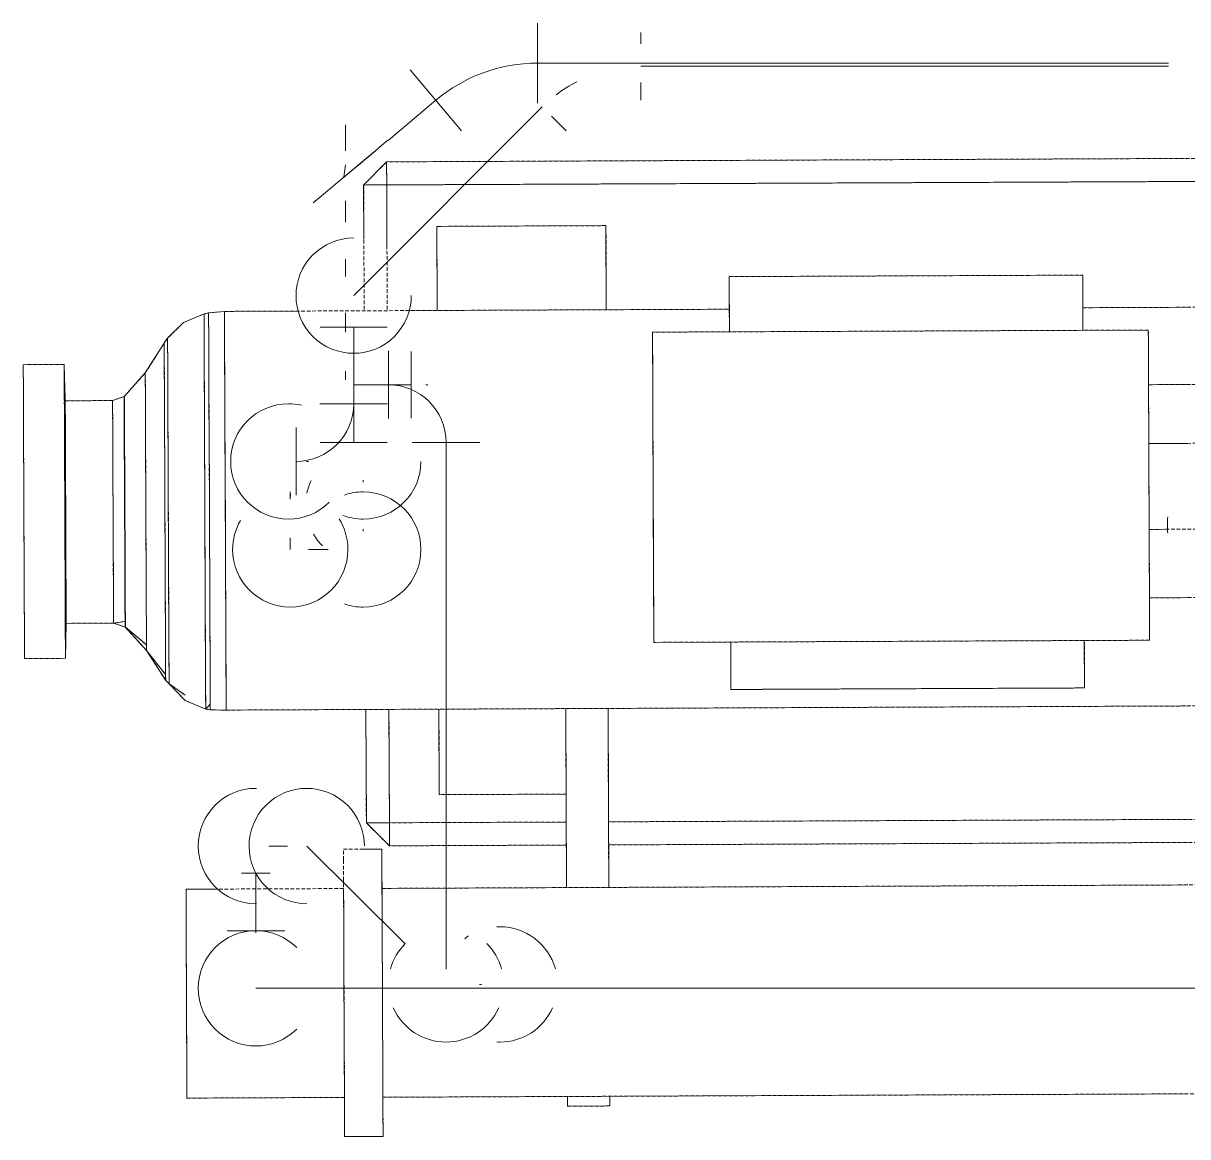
# Model space of a CAD drawing. Header units: centimetres. Extents: x -1906 to 5208, y -261 to 2955.
# Drawn here: x -1280.3 to -1128.8, y 1523 to 1667.9 of the extents above; entities that cross this region are included whole.
import ezdxf

# ---------------------------------------------------------------- set-up
doc = ezdxf.new("R2010")
doc.units = ezdxf.units.CM
doc.linetypes.add('Hidden', pattern=[0.714375, 0.47625, -0.238125])
for name, color, linetype, lineweight in [('A-DETL-HDLN', 7, 'Hidden', 18), ('M-EQPM', 7, 'Continuous', 18), ('P-PIPE', 7, 'Continuous', 18)]:
    doc.layers.add(name, color=color, linetype=linetype, lineweight=lineweight)
doc.layers.add('M-HVAC-DUCT-ANNO', color=7, linetype='Continuous', lineweight=18, true_color=0x007f00)

# ---------------------------------------------------------------- blocks, each defined once
blk = doc.blocks.new('bomba 4 - bomba 4-1381577-N01 - Planta trazado tuberias refrig exist_ - detalle 1')
at = {"layer": 'A-DETL-HDLN'}
for p, q in [((110.53, 82.97), (105.53, 82.97)), ((110.53, 82.97), (105.53, 82.97)), ((105.53, 82.97), (105.53, 82.28)), ((105.53, 82.28), (105.53, 82.97)), ((105.53, 82.28), (105.53, 80.24)), ((105.53, 82.28), (105.53, 80.24)), ((110.53, 82.97), (110.53, 82.28)), ((110.53, 82.97), (110.53, 82.28)), ((110.53, 82.28), (110.53, 80.24)), ((110.53, 82.28), (110.53, 80.24)), ((76.03, 79.13), (76.03, 77.87)), ((76.03, 79.13), (81.53, 79.13)), ((76.03, 79.13), (76.03, 77.87)), ((76.03, 79.13), (81.53, 79.13)), ((81.53, 79.13), (81.53, 77.87)), ((81.53, 77.87), (81.53, 79.13)), ((105.53, 80.24), (105.53, 77.01)), ((105.53, 77.01), (105.53, 80.24)), ((110.53, 80.24), (110.53, 77.01)), ((110.53, 80.24), (110.53, 77.01)), ((105.53, 77.87), (-139.97, 77.87)), ((105.53, 77.87), (-139.97, 77.87)), ((110.53, 77.87), (131.03, 77.87)), ((110.53, 77.87), (131.03, 77.87)), ((131.03, 77.87), (131.03, 77.13)), ((131.03, 77.13), (131.03, 77.87)), ((105.53, 77.01), (105.53, 72.84)), ((105.53, 72.84), (105.53, 77.01)), ((110.53, 77.01), (110.53, 72.84)), ((110.53, 77.01), (110.53, 72.84)), ((131.03, 77.13), (131.03, 74.99)), ((131.03, 77.13), (131.03, 74.99)), ((131.03, 74.99), (131.03, 71.68)), ((131.03, 71.68), (131.03, 74.99)), ((105.53, 72.84), (105.53, 68.02)), ((105.53, 68.02), (105.53, 72.84)), ((110.53, 72.84), (110.53, 68.02)), ((110.53, 72.84), (110.53, 68.02)), ((131.03, 71.68), (131.03, 67.55)), ((131.03, 67.55), (131.03, 71.68)), ((105.53, 68.02), (105.53, 62.91)), ((105.53, 62.91), (105.53, 68.02)), ((110.53, 68.02), (110.53, 62.91)), ((110.53, 68.02), (110.53, 62.91)), ((131.03, 67.55), (131.03, 63.07)), ((131.03, 63.07), (131.03, 67.55)), ((105.53, 62.91), (105.53, 57.91)), ((105.53, 57.91), (105.53, 62.91)), ((110.53, 62.91), (110.53, 57.91)), ((110.53, 62.91), (110.53, 57.91)), ((131.03, 63.07), (131.03, 58.7)), ((131.03, 58.7), (131.03, 63.07)), ((105.53, 57.91), (105.53, 53.37)), ((105.53, 53.37), (105.53, 57.91)), ((110.53, 57.91), (110.53, 53.37)), ((110.53, 57.91), (110.53, 53.37)), ((131.03, 58.7), (131.03, 54.93)), ((131.03, 54.93), (131.03, 58.7)), ((131.03, 54.93), (131.03, 52.17)), ((131.03, 52.17), (131.03, 54.93)), ((105.53, 53.37), (105.53, 49.63)), ((105.53, 49.63), (105.53, 53.37)), ((110.53, 53.37), (110.53, 49.63)), ((110.53, 53.37), (110.53, 49.63)), ((131.03, 52.17), (131.03, 50.7)), ((131.03, 50.7), (131.03, 52.17)), ((105.53, 50.7), (-139.97, 50.7)), ((76.03, 27.42), (76.03, 50.7)), ((76.03, 50.7), (76.03, 27.42)), ((81.53, 27.42), (81.53, 50.7)), ((81.53, 27.42), (81.53, 50.7)), ((110.53, 50.7), (131.03, 50.7)), ((105.53, 49.63), (105.53, 46.97)), ((105.53, 46.97), (105.53, 49.63)), ((110.53, 49.63), (110.53, 46.97)), ((110.53, 49.63), (110.53, 46.97)), ((105.53, 46.97), (105.53, 45.59)), ((105.53, 45.59), (105.53, 46.97)), ((110.53, 46.97), (110.53, 45.59)), ((110.53, 46.97), (110.53, 45.59)), ((110.53, 45.59), (105.53, 45.59)), ((-63.47, 45.17), (76.03, 45.17)), ((-63.47, 45.17), (76.03, 45.17)), ((81.53, 45.17), (104.53, 45.17)), ((81.53, 45.17), (104.53, 45.17)), ((104.53, 42.17), (104.53, 45.17)), ((104.53, 45.17), (104.53, 42.17)), ((104.53, 45.17), (107.53, 42.17)), ((107.53, 42.17), (104.53, 45.17)), ((-63.47, 42.17), (76.03, 42.17)), ((-63.47, 42.17), (76.03, 42.17)), ((81.53, 42.17), (104.53, 42.17)), ((81.53, 42.17), (104.53, 42.17)), ((104.53, 27.42), (104.53, 42.17)), ((107.53, 42.17), (104.53, 42.17)), ((104.53, 27.42), (104.53, 42.17)), ((104.53, 42.17), (107.53, 42.17)), ((107.53, 27.42), (107.53, 42.17)), ((107.53, 27.42), (107.53, 42.17)), ((81.53, 38.54), (98.03, 38.54)), ((81.53, 38.54), (98.03, 38.54)), ((98.03, 38.54), (98.03, 27.42)), ((98.03, 38.54), (98.03, 27.42)), ((125.71, 27.42), (-55.47, 27.42)), ((125.71, 26.03), (125.71, 27.42)), ((127.77, 27.39), (125.71, 27.42)), ((125.71, 27.42), (127.77, 27.39)), ((125.71, 27.42), (125.71, 26.03)), ((127.77, 27.39), (128.37, 27.27)), ((128.37, 27.27), (127.77, 27.39)), ((127.77, 27.39), (127.77, 26.64)), ((127.77, 27.39), (127.77, 26.64)), ((128.37, 27.27), (127.77, 26.64)), ((127.77, 26.64), (128.37, 27.27)), ((128.37, 27.27), (128.37, 26.52)), ((128.37, 26.52), (128.37, 27.27)), ((128.37, 27.27), (131.05, 26.17)), ((125.71, 23.32), (125.71, 26.03)), ((125.71, 26.03), (125.71, 23.32)), ((127.77, 26.64), (127.77, 24.43)), ((127.77, 26.64), (127.77, 24.43)), ((128.37, 26.52), (128.37, 24.33)), ((128.37, 24.33), (128.37, 26.52)), ((131.05, 26.17), (133.12, 23.96)), ((131.05, 26.17), (133.12, 23.96)), ((14.03, 25.02), (14.03, 18.85)), ((14.03, 25.02), (60.03, 25.02)), ((60.03, 25.02), (14.03, 25.02)), ((14.03, 18.85), (14.03, 25.02)), ((60.03, 25.02), (60.03, 18.85)), ((60.03, 18.85), (60.03, 25.02)), ((127.77, 24.43), (127.77, 20.9)), ((127.77, 24.43), (127.77, 20.9)), ((128.37, 24.33), (128.37, 20.81)), ((128.37, 20.81), (128.37, 24.33)), ((131.05, 25.45), (133.12, 23.96)), ((131.05, 25.45), (133.12, 23.96)), ((125.71, 19.43), (125.71, 23.32)), ((125.71, 23.32), (125.71, 19.43)), ((133.12, 22.56), (133.12, 23.96)), ((133.12, 23.96), (133.56, 23.52)), ((133.12, 23.96), (133.56, 23.52)), ((133.12, 22.56), (133.12, 23.96)), ((133.56, 22.77), (133.56, 23.52)), ((136.04, 19.62), (133.56, 23.52)), ((133.56, 23.52), (136.04, 19.62)), ((133.56, 22.77), (133.56, 23.52)), ((133.56, 20.58), (133.56, 22.77)), ((133.56, 22.77), (136.04, 19.62)), ((133.56, 22.77), (136.04, 19.62)), ((133.56, 20.58), (133.56, 22.77)), ((133.12, 19.83), (133.12, 22.56)), ((133.12, 19.83), (133.12, 22.56)), ((127.77, 20.9), (127.77, 16.24)), ((127.77, 20.9), (127.77, 16.24)), ((128.37, 20.81), (128.37, 16.17)), ((128.37, 16.17), (128.37, 20.81)), ((133.12, 15.96), (133.12, 19.83)), ((133.12, 15.96), (133.12, 19.83)), ((133.56, 17.09), (133.56, 20.58)), ((133.56, 17.09), (133.56, 20.58)), ((146.59, 20.6), (146.47, 16.05)), ((146.47, 16.05), (146.59, 20.6)), ((146.59, 20.6), (146.59, 19.19)), ((146.59, 19.19), (146.59, 20.6)), ((146.59, 20.6), (151.91, 20.6)), ((151.91, 20.6), (151.91, 19.19)), ((151.91, 20.6), (151.91, 19.19)), ((5.53, 18.1), (5.53, 18.85)), ((5.53, 18.85), (70.03, 18.85)), ((5.53, 18.85), (70.03, 18.85)), ((5.53, 18.1), (5.53, 18.85)), ((70.03, 18.1), (70.03, 18.85)), ((70.03, 18.85), (70.03, 18.1)), ((125.71, 14.59), (125.71, 19.43)), ((125.71, 19.43), (125.71, 14.59)), ((136.04, 18.89), (136.04, 19.62)), ((138.77, 16.6), (136.04, 19.62)), ((136.04, 19.62), (138.77, 16.6)), ((136.04, 18.89), (136.04, 19.62)), ((136.04, 16.76), (136.04, 18.89)), ((136.04, 18.89), (138.77, 16.6)), ((136.04, 18.89), (138.77, 16.6)), ((136.04, 16.76), (136.04, 18.89)), ((146.59, 19.19), (146.59, 16.47)), ((146.59, 16.47), (146.59, 19.19)), ((151.91, 16.47), (151.91, 19.19)), ((151.91, 19.19), (151.91, 16.47)), ((5.53, 15.9), (5.53, 18.1)), ((5.53, 18.1), (5.53, 15.9)), ((70.03, 15.9), (70.03, 18.1)), ((70.03, 18.1), (70.03, 15.9)), ((133.56, 12.55), (133.56, 17.09)), ((133.56, 12.55), (133.56, 17.09)), ((136.04, 13.39), (136.04, 16.76)), ((136.04, 13.39), (136.04, 16.76)), ((5.53, 12.42), (5.53, 15.9)), ((5.53, 12.42), (5.53, 15.9)), ((70.03, 12.42), (70.03, 15.9)), ((70.03, 15.9), (70.03, 12.42)), ((127.77, 16.24), (127.77, 10.73)), ((127.77, 16.24), (127.77, 10.73)), ((128.37, 16.17), (128.37, 10.69)), ((128.37, 10.69), (128.37, 16.17)), ((133.12, 11.18), (133.12, 15.96)), ((133.12, 11.18), (133.12, 15.96)), ((138.77, 16.6), (138.81, 16.57)), ((138.81, 16.57), (138.77, 16.6)), ((138.77, 16.6), (138.77, 15.87)), ((138.77, 15.87), (138.77, 16.6)), ((138.81, 16.57), (138.77, 15.87)), ((138.77, 15.87), (138.81, 16.57)), ((138.77, 15.87), (138.77, 13.73)), ((138.77, 13.73), (138.77, 15.87)), ((138.81, 16.57), (140.31, 16.05)), ((140.31, 16.05), (138.81, 16.57)), ((138.81, 16.57), (138.81, 15.84)), ((138.81, 16.57), (138.81, 15.84)), ((140.31, 16.05), (138.81, 15.84)), ((138.81, 15.84), (140.31, 16.05)), ((138.81, 15.84), (138.81, 13.71)), ((138.81, 15.84), (138.81, 13.71)), ((146.47, 16.05), (140.31, 16.05)), ((146.47, 16.05), (140.31, 16.05)), ((140.31, 16.05), (140.31, 15.35)), ((140.31, 16.05), (140.31, 15.35)), ((140.31, 15.35), (140.31, 13.29)), ((140.31, 15.35), (140.31, 13.29)), ((146.47, 15.35), (146.47, 16.05)), ((146.47, 16.05), (146.47, 15.35)), ((146.47, 13.29), (146.47, 15.35)), ((146.47, 15.35), (146.47, 13.29)), ((146.59, 16.47), (146.59, 12.65)), ((146.59, 12.65), (146.59, 16.47)), ((151.91, 16.47), (151.91, 12.65)), ((151.91, 16.47), (151.91, 12.65)), ((125.71, 9.04), (125.71, 14.59)), ((125.71, 14.59), (125.71, 9.04)), ((138.77, 13.73), (138.77, 10.41)), ((138.77, 10.41), (138.77, 13.73)), ((138.81, 13.71), (138.81, 10.39)), ((138.81, 13.71), (138.81, 10.39)), ((5.53, 13.33), (-44.87, 13.33)), ((5.53, 13.33), (-44.87, 13.33)), ((5.53, 7.91), (5.53, 12.42)), ((5.53, 7.91), (5.53, 12.42)), ((70.03, 7.91), (70.03, 12.42)), ((70.03, 12.42), (70.03, 7.91)), ((133.56, 7.26), (133.56, 12.55)), ((133.56, 7.26), (133.56, 12.55)), ((136.04, 9.07), (136.04, 13.39)), ((136.04, 9.07), (136.04, 13.39)), ((140.31, 13.29), (140.31, 10.09)), ((140.31, 13.29), (140.31, 10.09)), ((146.47, 10.09), (146.47, 13.29)), ((146.47, 13.29), (146.47, 10.09)), ((146.59, 12.65), (146.59, 8.01)), ((146.59, 8.01), (146.59, 12.65)), ((151.91, 8.01), (151.91, 12.65)), ((151.91, 12.65), (151.91, 8.01)), ((127.77, 10.73), (127.77, 4.69)), ((127.77, 10.73), (127.77, 4.69)), ((128.37, 10.69), (128.37, 4.67)), ((128.37, 4.67), (128.37, 10.69)), ((133.12, 5.8), (133.12, 11.18)), ((133.12, 5.8), (133.12, 11.18)), ((138.77, 10.41), (138.77, 6.22)), ((138.77, 6.22), (138.77, 10.41)), ((138.81, 10.39), (138.81, 6.21)), ((138.81, 10.39), (138.81, 6.21)), ((140.31, 10.09), (140.31, 6.05)), ((140.31, 10.09), (140.31, 6.05)), ((146.47, 6.05), (146.47, 10.09)), ((146.47, 10.09), (146.47, 6.05)), ((5.53, 2.7), (5.53, 7.91)), ((5.53, 2.7), (5.53, 7.91)), ((70.03, 2.7), (70.03, 7.91)), ((70.03, 7.91), (70.03, 2.7)), ((125.71, 3.09), (125.71, 9.04)), ((125.71, 9.04), (125.71, 3.09)), ((136.04, 4.14), (136.04, 9.07)), ((136.04, 4.14), (136.04, 9.07)), ((146.59, 8.01), (146.59, 2.89)), ((146.59, 2.89), (146.59, 8.01)), ((151.91, 8.01), (151.91, 2.89)), ((151.91, 8.01), (151.91, 2.89)), ((133.56, 1.58), (133.56, 7.26)), ((133.56, 1.58), (133.56, 7.26)), ((138.77, 6.22), (138.77, 1.58)), ((138.77, 1.58), (138.77, 6.22)), ((138.81, 6.21), (138.81, 1.58)), ((138.81, 6.21), (138.81, 1.58)), ((127.77, 4.69), (127.77, -1.53)), ((127.77, 4.69), (127.77, -1.53)), ((128.37, 4.67), (128.37, -1.52)), ((128.37, -1.52), (128.37, 4.67)), ((133.12, 0.16), (133.12, 5.8)), ((133.12, 0.16), (133.12, 5.8)), ((140.31, 6.05), (140.31, 1.58)), ((140.31, 6.05), (140.31, 1.58)), ((146.47, 1.58), (146.47, 6.05)), ((146.47, 6.05), (146.47, 1.58)), ((5.53, 4.43), (-44.87, 4.43)), ((5.53, 4.43), (-44.87, 4.43)), ((125.71, -2.94), (125.71, 3.09)), ((125.71, 3.09), (125.71, -2.94)), ((136.04, -0.99), (136.04, 4.14)), ((136.04, -0.99), (136.04, 4.14)), ((5.53, -2.8), (5.53, 2.7)), ((5.53, -2.8), (5.53, 2.7)), ((70.03, -2.8), (70.03, 2.7)), ((70.03, 2.7), (70.03, -2.8)), ((133.56, -4.1), (133.56, 1.58)), ((133.56, -4.1), (133.56, 1.58)), ((138.77, 1.58), (138.77, -3.07)), ((138.77, -3.07), (138.77, 1.58)), ((138.81, 1.58), (138.81, -3.06)), ((138.81, 1.58), (138.81, -3.06)), ((140.31, 1.58), (140.31, -2.9)), ((140.31, 1.58), (140.31, -2.9)), ((146.47, -2.9), (146.47, 1.58)), ((146.47, 1.58), (146.47, -2.9)), ((146.59, 2.89), (146.59, -2.33)), ((146.59, -2.33), (146.59, 2.89)), ((151.91, -2.33), (151.91, 2.89)), ((151.91, 2.89), (151.91, -2.33)), ((133.12, -5.4), (133.12, 0.16)), ((133.12, -5.4), (133.12, 0.16)), ((136.04, -5.92), (136.04, -0.99)), ((136.04, -5.92), (136.04, -0.99)), ((5.53, -8.21), (5.53, -2.8)), ((5.53, -8.21), (5.53, -2.8)), ((70.03, -8.21), (70.03, -2.8)), ((70.03, -2.8), (70.03, -8.21)), ((125.71, -8.73), (125.71, -2.94)), ((125.71, -2.94), (125.71, -8.73)), ((127.77, -1.53), (127.77, -7.58)), ((127.77, -1.53), (127.77, -7.58)), ((128.37, -1.52), (128.37, -7.53)), ((128.37, -7.53), (128.37, -1.52)), ((140.31, -2.9), (140.31, -6.93)), ((140.31, -2.9), (140.31, -6.93)), ((146.47, -6.93), (146.47, -2.9)), ((146.47, -2.9), (146.47, -6.93)), ((146.59, -2.33), (146.59, -7.26)), ((146.59, -7.26), (146.59, -2.33)), ((151.91, -2.33), (151.91, -7.26)), ((151.91, -2.33), (151.91, -7.26)), ((133.56, -9.39), (133.56, -4.1)), ((133.56, -9.39), (133.56, -4.1)), ((138.77, -3.07), (138.77, -7.26)), ((138.77, -7.26), (138.77, -3.07)), ((138.81, -3.06), (138.81, -7.24)), ((138.81, -3.06), (138.81, -7.24)), ((133.12, -10.51), (133.12, -5.4)), ((133.12, -10.51), (133.12, -5.4)), ((136.04, -10.24), (136.04, -5.92)), ((136.04, -10.24), (136.04, -5.92)), ((5.53, -6.74), (-44.87, -6.74)), ((5.53, -6.74), (-44.87, -6.74)), ((128.37, -7.53), (128.37, -13.02)), ((128.37, -13.02), (128.37, -7.53)), ((138.77, -7.26), (138.77, -10.58)), ((138.77, -10.58), (138.77, -7.26)), ((138.81, -7.24), (138.81, -10.55)), ((138.81, -7.24), (138.81, -10.55)), ((140.31, -6.93), (140.31, -10.14)), ((140.31, -6.93), (140.31, -10.14)), ((146.47, -10.14), (146.47, -6.93)), ((146.47, -6.93), (146.47, -10.14)), ((146.59, -7.26), (146.59, -11.53)), ((146.59, -11.53), (146.59, -7.26)), ((151.91, -11.53), (151.91, -7.26)), ((151.91, -7.26), (151.91, -11.53)), ((5.53, -13.11), (5.53, -8.21)), ((5.53, -13.11), (5.53, -8.21)), ((70.03, -13.11), (70.03, -8.21)), ((70.03, -8.21), (70.03, -13.11)), ((125.71, -13.96), (125.71, -8.73)), ((125.71, -8.73), (125.71, -13.96)), ((127.77, -7.58), (127.77, -13.09)), ((127.77, -7.58), (127.77, -13.09)), ((133.12, -14.87), (133.12, -10.51)), ((133.12, -14.87), (133.12, -10.51)), ((133.56, -13.94), (133.56, -9.39)), ((133.56, -13.94), (133.56, -9.39)), ((136.04, -13.6), (136.04, -10.24)), ((136.04, -13.6), (136.04, -10.24)), ((138.77, -10.58), (138.77, -12.72)), ((138.77, -12.72), (138.77, -10.58)), ((138.81, -10.55), (138.81, -12.68)), ((138.81, -12.68), (138.81, -10.55)), ((140.31, -12.19), (140.31, -10.14)), ((140.31, -12.19), (140.31, -10.14)), ((146.47, -12.19), (146.47, -10.14)), ((146.47, -12.19), (146.47, -10.14)), ((146.59, -11.53), (146.59, -14.83)), ((146.59, -14.83), (146.59, -11.53)), ((151.91, -11.53), (151.91, -14.83)), ((151.91, -11.53), (151.91, -14.83)), ((5.53, -17.15), (5.53, -13.11)), ((5.53, -17.15), (5.53, -13.11)), ((70.03, -17.15), (70.03, -13.11)), ((70.03, -13.11), (70.03, -17.15)), ((127.77, -13.09), (127.77, -17.75)), ((127.77, -13.09), (127.77, -17.75)), ((128.37, -13.02), (128.37, -17.66)), ((128.37, -17.66), (128.37, -13.02)), ((136.04, -16.47), (138.77, -13.45)), ((136.04, -15.74), (136.04, -13.6)), ((136.04, -15.74), (136.04, -13.6)), ((138.77, -13.45), (138.77, -12.72)), ((138.77, -12.72), (138.77, -13.45)), ((138.77, -13.45), (138.81, -13.42)), ((138.81, -13.42), (138.81, -12.68)), ((138.81, -12.68), (138.81, -13.42)), ((138.81, -13.42), (140.31, -12.9)), ((140.31, -12.19), (140.31, -12.9)), ((140.31, -12.19), (140.31, -12.9)), ((146.47, -12.9), (140.31, -12.9)), ((146.47, -12.9), (146.47, -12.19)), ((146.47, -12.19), (146.47, -12.9)), ((146.59, -17.62), (146.47, -12.9)), ((146.47, -12.9), (146.59, -17.62)), ((146.47, -12.9), (146.59, -16.91)), ((146.59, -16.91), (146.47, -12.9)), ((5.53, -14.39), (-44.87, -14.39)), ((-44.87, -14.39), (5.53, -14.39)), ((125.71, -18.35), (125.71, -13.96)), ((125.71, -13.96), (125.71, -18.35)), ((133.12, -18.2), (133.12, -14.87)), ((133.12, -18.2), (133.12, -14.87)), ((133.56, -17.42), (133.56, -13.94)), ((133.56, -17.42), (133.56, -13.94)), ((146.59, -14.83), (146.59, -16.91)), ((146.59, -16.91), (146.59, -14.83)), ((151.91, -16.91), (151.91, -14.83)), ((151.91, -16.91), (151.91, -14.83)), ((136.04, -16.47), (133.56, -20.36)), ((136.04, -16.47), (136.04, -15.74)), ((136.04, -15.74), (136.04, -16.47)), ((5.53, -20.02), (5.53, -17.15)), ((5.53, -20.02), (5.53, -17.15)), ((70.03, -20.02), (70.03, -17.15)), ((70.03, -17.15), (70.03, -20.02)), ((127.77, -17.75), (127.77, -21.28)), ((127.77, -17.75), (127.77, -21.28)), ((128.37, -17.66), (128.37, -21.17)), ((128.37, -21.17), (128.37, -17.66)), ((133.56, -19.61), (133.56, -17.42)), ((133.56, -19.61), (133.56, -17.42)), ((146.59, -17.62), (146.59, -16.91)), ((146.59, -17.62), (146.59, -16.91)), ((146.59, -17.62), (151.91, -17.62)), ((151.91, -16.91), (151.91, -17.62)), ((151.91, -16.91), (151.91, -17.62)), ((125.71, -21.67), (125.71, -18.35)), ((125.71, -18.35), (125.71, -21.67)), ((133.12, -20.28), (133.12, -18.2)), ((133.12, -20.28), (133.12, -18.2)), ((133.56, -19.61), (133.56, -20.36)), ((133.56, -19.61), (133.56, -20.36)), ((5.53, -21.5), (5.53, -20.02)), ((5.53, -21.5), (5.53, -20.02)), ((70.03, -21.5), (70.03, -20.02)), ((70.03, -20.02), (70.03, -21.5)), ((128.37, -23.37), (128.37, -21.17)), ((128.37, -23.37), (128.37, -21.17)), ((131.05, -23.01), (133.12, -20.99)), ((133.12, -20.28), (133.12, -20.99)), ((133.12, -20.28), (133.12, -20.99)), ((133.56, -20.36), (133.12, -20.99)), ((5.53, -21.5), (70.03, -21.5)), ((14.03, -28.68), (14.03, -21.5)), ((14.03, -21.5), (14.03, -28.68)), ((60.03, -28.68), (60.03, -21.5)), ((60.03, -21.5), (60.03, -28.68)), ((125.71, -21.67), (125.71, -23.74)), ((125.71, -23.74), (125.71, -21.67)), ((127.77, -21.28), (127.77, -23.49)), ((127.77, -21.28), (127.77, -23.49)), ((125.71, -23.74), (125.71, -24.44)), ((125.71, -23.74), (125.71, -24.44)), ((127.77, -24.24), (127.77, -23.49)), ((127.77, -24.24), (127.77, -23.49)), ((127.77, -24.24), (128.37, -24.12)), ((128.37, -24.12), (131.05, -23.01)), ((128.37, -23.37), (128.37, -24.12)), ((128.37, -24.12), (128.37, -23.37)), ((14.03, -24.44), (-50.63, -24.44)), ((125.71, -24.44), (60.03, -24.44)), ((76.03, -24.44), (76.03, -35.38)), ((76.03, -24.44), (76.03, -35.38)), ((98.03, -24.44), (98.03, -35.38)), ((98.03, -24.44), (98.03, -35.38)), ((104.53, -40.8), (104.53, -24.44)), ((104.53, -40.8), (104.53, -24.44)), ((107.53, -40.8), (107.53, -24.44)), ((107.53, -40.8), (107.53, -24.44)), ((125.71, -24.44), (127.77, -24.24)), ((60.03, -28.68), (14.03, -28.68)), ((60.03, -28.68), (14.03, -28.68)), ((76.03, -35.38), (98.03, -35.38)), ((76.03, -35.38), (98.03, -35.38)), ((104.53, -40.8), (-50.63, -40.8)), ((-50.63, -40.8), (104.53, -40.8)), ((104.53, -43.8), (107.53, -40.8)), ((104.53, -43.8), (104.53, -40.8)), ((104.53, -40.8), (104.53, -43.8)), ((104.53, -40.8), (107.53, -40.8)), ((104.53, -43.8), (107.53, -40.8)), ((107.53, -40.8), (104.53, -40.8)), ((-50.63, -43.8), (104.53, -43.8)), ((-50.63, -43.8), (104.53, -43.8))]:
    blk.add_line(p, q, dxfattribs=at)
at = {"layer": 'M-EQPM'}
for p, q in [((110.53, 82.97), (105.53, 82.97)), ((110.53, 82.97), (105.53, 82.97)), ((105.53, 82.97), (105.53, 82.28)), ((105.53, 82.28), (105.53, 82.97)), ((105.53, 82.28), (105.53, 80.24)), ((105.53, 82.28), (105.53, 80.24)), ((110.53, 82.97), (110.53, 82.28)), ((110.53, 82.97), (110.53, 82.28)), ((110.53, 82.28), (110.53, 80.24)), ((110.53, 82.28), (110.53, 80.24)), ((76.03, 79.13), (76.03, 77.87)), ((76.03, 79.13), (81.53, 79.13)), ((76.03, 79.13), (76.03, 77.87)), ((76.03, 79.13), (81.53, 79.13)), ((81.53, 79.13), (81.53, 77.87)), ((81.53, 77.87), (81.53, 79.13)), ((105.53, 80.24), (105.53, 77.01)), ((105.53, 77.01), (105.53, 80.24)), ((110.53, 80.24), (110.53, 77.01)), ((110.53, 80.24), (110.53, 77.01)), ((105.53, 77.87), (0.83, 77.87)), ((105.53, 77.87), (0.83, 77.87)), ((110.53, 77.87), (131.03, 77.87)), ((110.53, 77.87), (131.03, 77.87)), ((131.03, 77.87), (131.03, 77.13)), ((131.03, 77.13), (131.03, 77.87)), ((105.53, 77.01), (105.53, 72.84)), ((105.53, 72.84), (105.53, 77.01)), ((110.53, 77.01), (110.53, 72.84)), ((110.53, 77.01), (110.53, 72.84)), ((131.03, 77.13), (131.03, 74.99)), ((131.03, 77.13), (131.03, 74.99)), ((131.03, 74.99), (131.03, 71.68)), ((131.03, 71.68), (131.03, 74.99)), ((105.53, 72.84), (105.53, 68.02)), ((105.53, 68.02), (105.53, 72.84)), ((110.53, 72.84), (110.53, 68.02)), ((110.53, 72.84), (110.53, 68.02)), ((131.03, 71.68), (131.03, 67.55)), ((131.03, 67.55), (131.03, 71.68)), ((105.53, 68.02), (105.53, 62.91)), ((105.53, 62.91), (105.53, 68.02)), ((110.53, 68.02), (110.53, 62.91)), ((110.53, 68.02), (110.53, 62.91)), ((131.03, 67.55), (131.03, 63.07)), ((131.03, 63.07), (131.03, 67.55)), ((105.53, 62.91), (105.53, 57.91)), ((105.53, 57.91), (105.53, 62.91)), ((110.53, 62.91), (110.53, 57.91)), ((110.53, 62.91), (110.53, 57.91)), ((131.03, 63.07), (131.03, 58.7)), ((131.03, 58.7), (131.03, 63.07)), ((105.53, 57.91), (105.53, 53.37)), ((105.53, 53.37), (105.53, 57.91)), ((110.53, 57.91), (110.53, 53.37)), ((110.53, 57.91), (110.53, 53.37)), ((131.03, 58.7), (131.03, 54.93)), ((131.03, 54.93), (131.03, 58.7)), ((131.03, 54.93), (131.03, 52.17)), ((131.03, 52.17), (131.03, 54.93)), ((105.53, 53.37), (105.53, 49.63)), ((105.53, 49.63), (105.53, 53.37)), ((110.53, 53.37), (110.53, 50.85)), ((110.53, 53.37), (110.53, 50.85)), ((131.03, 52.17), (131.03, 50.7)), ((131.03, 50.7), (131.03, 52.17)), ((105.53, 50.7), (0.71, 50.7)), ((76.03, 27.42), (76.03, 50.7)), ((76.03, 50.7), (76.03, 27.42)), ((81.53, 27.42), (81.53, 50.7)), ((81.53, 27.42), (81.53, 50.7)), ((126.85, 50.7), (131.03, 50.7)), ((105.53, 49.63), (105.53, 46.97)), ((105.53, 46.97), (105.53, 49.63)), ((105.53, 46.97), (105.53, 45.59)), ((105.53, 45.59), (105.53, 46.97)), ((107.86, 45.59), (105.53, 45.59)), ((0.69, 45.17), (76.03, 45.17)), ((0.69, 45.17), (76.03, 45.17)), ((81.53, 45.17), (104.53, 45.17)), ((81.53, 45.17), (104.53, 45.17)), ((104.53, 42.17), (104.53, 45.17)), ((104.53, 45.17), (104.53, 42.17)), ((104.53, 45.17), (107.53, 42.17)), ((107.53, 42.17), (104.53, 45.17)), ((0.68, 42.17), (76.03, 42.17)), ((0.68, 42.17), (76.03, 42.17)), ((81.53, 42.17), (104.53, 42.17)), ((81.53, 42.17), (104.53, 42.17)), ((104.53, 27.42), (104.53, 42.17)), ((107.53, 42.17), (104.53, 42.17)), ((104.53, 27.42), (104.53, 42.17)), ((104.53, 42.17), (107.53, 42.17)), ((107.53, 27.42), (107.53, 42.17)), ((107.53, 27.42), (107.53, 42.17)), ((81.53, 38.54), (98.03, 38.54)), ((81.53, 38.54), (98.03, 38.54)), ((98.03, 38.54), (98.03, 27.42)), ((98.03, 38.54), (98.03, 27.42)), ((125.71, 27.42), (0.61, 27.42)), ((125.71, 26.03), (125.71, 27.42)), ((127.77, 27.39), (125.71, 27.42)), ((125.71, 27.42), (127.77, 27.39)), ((125.71, 27.42), (125.71, 26.03)), ((127.77, 27.39), (128.37, 27.27)), ((128.37, 27.27), (127.77, 27.39)), ((127.77, 27.39), (127.77, 26.64)), ((127.77, 27.39), (127.77, 26.64)), ((128.37, 27.27), (127.77, 26.64)), ((127.77, 26.64), (128.37, 27.27)), ((128.37, 27.27), (128.37, 26.52)), ((128.37, 26.52), (128.37, 27.27)), ((128.37, 27.27), (131.05, 26.17)), ((125.71, 23.32), (125.71, 26.03)), ((125.71, 26.03), (125.71, 23.32)), ((127.77, 26.64), (127.77, 24.43)), ((127.77, 26.64), (127.77, 24.43)), ((128.37, 26.52), (128.37, 24.33)), ((128.37, 24.33), (128.37, 26.52)), ((131.05, 26.17), (133.12, 23.96)), ((131.05, 26.17), (133.12, 23.96)), ((14.03, 25.02), (14.03, 18.85)), ((14.03, 25.02), (60.03, 25.02)), ((60.03, 25.02), (14.03, 25.02)), ((14.03, 18.85), (14.03, 25.02)), ((60.03, 25.02), (60.03, 18.85)), ((60.03, 18.85), (60.03, 25.02)), ((127.77, 24.43), (127.77, 20.9)), ((127.77, 24.43), (127.77, 20.9)), ((128.37, 24.33), (128.37, 20.81)), ((128.37, 20.81), (128.37, 24.33)), ((131.05, 25.45), (133.12, 23.96)), ((131.05, 25.45), (133.12, 23.96)), ((125.71, 19.43), (125.71, 23.32)), ((125.71, 23.32), (125.71, 19.43)), ((133.12, 22.56), (133.12, 23.96)), ((133.12, 23.96), (133.56, 23.52)), ((133.12, 23.96), (133.56, 23.52)), ((133.12, 22.56), (133.12, 23.96)), ((133.56, 22.77), (133.56, 23.52)), ((136.04, 19.62), (133.56, 23.52)), ((133.56, 23.52), (136.04, 19.62)), ((133.56, 22.77), (133.56, 23.52)), ((133.56, 20.58), (133.56, 22.77)), ((133.56, 22.77), (136.04, 19.62)), ((133.56, 22.77), (136.04, 19.62)), ((133.56, 20.58), (133.56, 22.77)), ((133.12, 19.83), (133.12, 22.56)), ((133.12, 19.83), (133.12, 22.56)), ((127.77, 20.9), (127.77, 16.24)), ((127.77, 20.9), (127.77, 16.24)), ((128.37, 20.81), (128.37, 16.17)), ((128.37, 16.17), (128.37, 20.81)), ((133.12, 15.96), (133.12, 19.83)), ((133.12, 15.96), (133.12, 19.83)), ((133.56, 17.09), (133.56, 20.58)), ((133.56, 17.09), (133.56, 20.58)), ((146.59, 20.6), (146.47, 16.05)), ((146.47, 16.05), (146.59, 20.6)), ((146.59, 20.6), (146.59, 19.19)), ((146.59, 19.19), (146.59, 20.6)), ((146.59, 20.6), (151.91, 20.6)), ((151.91, 20.6), (151.91, 19.19)), ((151.91, 20.6), (151.91, 19.19)), ((5.53, 18.1), (5.53, 18.85)), ((5.53, 18.85), (70.03, 18.85)), ((5.53, 18.85), (70.03, 18.85)), ((5.53, 18.1), (5.53, 18.85)), ((70.03, 18.1), (70.03, 18.85)), ((70.03, 18.85), (70.03, 18.1)), ((125.71, 14.59), (125.71, 19.43)), ((125.71, 19.43), (125.71, 14.59)), ((136.04, 18.89), (136.04, 19.62)), ((138.77, 16.6), (136.04, 19.62)), ((136.04, 19.62), (138.77, 16.6)), ((136.04, 18.89), (136.04, 19.62)), ((136.04, 16.76), (136.04, 18.89)), ((136.04, 18.89), (138.77, 16.6)), ((136.04, 18.89), (138.77, 16.6)), ((136.04, 16.76), (136.04, 18.89)), ((146.59, 19.19), (146.59, 16.47)), ((146.59, 16.47), (146.59, 19.19)), ((151.91, 16.47), (151.91, 19.19)), ((151.91, 19.19), (151.91, 16.47)), ((5.53, 15.9), (5.53, 18.1)), ((5.53, 18.1), (5.53, 15.9)), ((70.03, 15.9), (70.03, 18.1)), ((70.03, 18.1), (70.03, 15.9)), ((133.56, 12.55), (133.56, 17.09)), ((133.56, 12.55), (133.56, 17.09)), ((136.04, 13.39), (136.04, 16.76)), ((136.04, 13.39), (136.04, 16.76)), ((5.53, 12.42), (5.53, 15.9)), ((5.53, 12.42), (5.53, 15.9)), ((70.03, 12.42), (70.03, 15.9)), ((70.03, 15.9), (70.03, 12.42)), ((127.77, 16.24), (127.77, 10.73)), ((127.77, 16.24), (127.77, 10.73)), ((128.37, 16.17), (128.37, 10.69)), ((128.37, 10.69), (128.37, 16.17)), ((133.12, 11.18), (133.12, 15.96)), ((133.12, 11.18), (133.12, 15.96)), ((138.77, 16.6), (138.81, 16.57)), ((138.81, 16.57), (138.77, 16.6)), ((138.77, 16.6), (138.77, 15.87)), ((138.77, 15.87), (138.77, 16.6)), ((138.81, 16.57), (138.77, 15.87)), ((138.77, 15.87), (138.81, 16.57)), ((138.77, 15.87), (138.77, 13.73)), ((138.77, 13.73), (138.77, 15.87)), ((138.81, 16.57), (140.31, 16.05)), ((140.31, 16.05), (138.81, 16.57)), ((138.81, 16.57), (138.81, 15.84)), ((138.81, 16.57), (138.81, 15.84)), ((140.31, 16.05), (138.81, 15.84)), ((138.81, 15.84), (140.31, 16.05)), ((138.81, 15.84), (138.81, 13.71)), ((138.81, 15.84), (138.81, 13.71)), ((146.47, 16.05), (140.31, 16.05)), ((146.47, 16.05), (140.31, 16.05)), ((140.31, 16.05), (140.31, 15.35)), ((140.31, 16.05), (140.31, 15.35)), ((140.31, 15.35), (140.31, 13.29)), ((140.31, 15.35), (140.31, 13.29)), ((146.47, 15.35), (146.47, 16.05)), ((146.47, 16.05), (146.47, 15.35)), ((146.47, 13.29), (146.47, 15.35)), ((146.47, 15.35), (146.47, 13.29)), ((146.59, 16.47), (146.59, 12.65)), ((146.59, 12.65), (146.59, 16.47)), ((151.91, 16.47), (151.91, 12.65)), ((151.91, 16.47), (151.91, 12.65)), ((125.71, 9.04), (125.71, 14.59)), ((125.71, 14.59), (125.71, 9.04)), ((138.77, 13.73), (138.77, 10.41)), ((138.77, 10.41), (138.77, 13.73)), ((138.81, 13.71), (138.81, 10.39)), ((138.81, 13.71), (138.81, 10.39)), ((5.53, 13.33), (0.55, 13.33)), ((5.53, 13.33), (0.55, 13.33)), ((5.53, 7.91), (5.53, 12.42)), ((5.53, 7.91), (5.53, 12.42)), ((70.03, 7.91), (70.03, 12.42)), ((70.03, 12.42), (70.03, 7.91)), ((133.56, 7.26), (133.56, 12.55)), ((133.56, 7.26), (133.56, 12.55)), ((136.04, 9.07), (136.04, 13.39)), ((136.04, 9.07), (136.04, 13.39)), ((140.31, 13.29), (140.31, 10.09)), ((140.31, 13.29), (140.31, 10.09)), ((146.47, 10.09), (146.47, 13.29)), ((146.47, 13.29), (146.47, 10.09)), ((146.59, 12.65), (146.59, 8.01)), ((146.59, 8.01), (146.59, 12.65)), ((151.91, 8.01), (151.91, 12.65)), ((151.91, 12.65), (151.91, 8.01)), ((127.77, 10.73), (127.77, 4.69)), ((127.77, 10.73), (127.77, 4.69)), ((128.37, 10.69), (128.37, 4.67)), ((128.37, 4.67), (128.37, 10.69)), ((133.12, 5.8), (133.12, 11.18)), ((133.12, 5.8), (133.12, 11.18)), ((138.77, 10.41), (138.77, 6.22)), ((138.77, 6.22), (138.77, 10.41)), ((138.81, 10.39), (138.81, 6.21)), ((138.81, 10.39), (138.81, 6.21)), ((140.31, 10.09), (140.31, 6.05)), ((140.31, 10.09), (140.31, 6.05)), ((146.47, 6.05), (146.47, 10.09)), ((146.47, 10.09), (146.47, 6.05)), ((5.53, 2.7), (5.53, 7.91)), ((5.53, 2.7), (5.53, 7.91)), ((70.03, 2.7), (70.03, 7.91)), ((70.03, 7.91), (70.03, 2.7)), ((125.71, 3.09), (125.71, 9.04)), ((125.71, 9.04), (125.71, 3.09)), ((136.04, 4.14), (136.04, 9.07)), ((136.04, 4.14), (136.04, 9.07)), ((146.59, 8.01), (146.59, 2.89)), ((146.59, 2.89), (146.59, 8.01)), ((151.91, 8.01), (151.91, 2.89)), ((151.91, 8.01), (151.91, 2.89)), ((133.56, 1.58), (133.56, 7.26)), ((133.56, 1.58), (133.56, 7.26)), ((138.77, 6.22), (138.77, 1.58)), ((138.77, 1.58), (138.77, 6.22)), ((138.81, 6.21), (138.81, 1.58)), ((138.81, 6.21), (138.81, 1.58)), ((127.77, 4.69), (127.77, -1.53)), ((127.77, 4.69), (127.77, -1.53)), ((128.37, 4.67), (128.37, -1.52)), ((128.37, -1.52), (128.37, 4.67)), ((133.12, 0.16), (133.12, 5.8)), ((133.12, 0.16), (133.12, 5.8)), ((140.31, 6.05), (140.31, 1.58)), ((140.31, 6.05), (140.31, 1.58)), ((146.47, 1.58), (146.47, 6.05)), ((146.47, 6.05), (146.47, 1.58)), ((5.53, 4.43), (3.08, 4.43)), ((5.53, 4.43), (3.08, 4.43)), ((125.71, -2.94), (125.71, 3.09)), ((125.71, 3.09), (125.71, -2.94)), ((136.04, -0.99), (136.04, 4.14)), ((136.04, -0.99), (136.04, 4.14)), ((5.53, -2.8), (5.53, 2.7)), ((5.53, -2.8), (5.53, 2.7)), ((70.03, -2.8), (70.03, 2.7)), ((70.03, 2.7), (70.03, -2.8)), ((133.56, -4.1), (133.56, 1.58)), ((133.56, -4.1), (133.56, 1.58)), ((138.77, 1.58), (138.77, -3.07)), ((138.77, -3.07), (138.77, 1.58)), ((138.81, 1.58), (138.81, -3.06)), ((138.81, 1.58), (138.81, -3.06)), ((140.31, 1.58), (140.31, -2.9)), ((140.31, 1.58), (140.31, -2.9)), ((146.47, -2.9), (146.47, 1.58)), ((146.47, 1.58), (146.47, -2.9)), ((146.59, 2.89), (146.59, -2.33)), ((146.59, -2.33), (146.59, 2.89)), ((151.91, -2.33), (151.91, 2.89)), ((151.91, 2.89), (151.91, -2.33)), ((133.12, -5.4), (133.12, 0.16)), ((133.12, -5.4), (133.12, 0.16)), ((136.04, -5.92), (136.04, -0.99)), ((136.04, -5.92), (136.04, -0.99)), ((5.53, -8.21), (5.53, -2.8)), ((5.53, -8.21), (5.53, -2.8)), ((70.03, -8.21), (70.03, -2.8)), ((70.03, -2.8), (70.03, -8.21)), ((125.71, -8.73), (125.71, -2.94)), ((125.71, -2.94), (125.71, -8.73)), ((127.77, -1.53), (127.77, -7.58)), ((127.77, -1.53), (127.77, -7.58)), ((128.37, -1.52), (128.37, -7.53)), ((128.37, -7.53), (128.37, -1.52)), ((140.31, -2.9), (140.31, -6.93)), ((140.31, -2.9), (140.31, -6.93)), ((146.47, -6.93), (146.47, -2.9)), ((146.47, -2.9), (146.47, -6.93)), ((146.59, -2.33), (146.59, -7.26)), ((146.59, -7.26), (146.59, -2.33)), ((151.91, -2.33), (151.91, -7.26)), ((151.91, -2.33), (151.91, -7.26)), ((133.56, -9.39), (133.56, -4.1)), ((133.56, -9.39), (133.56, -4.1)), ((138.77, -3.07), (138.77, -7.26)), ((138.77, -7.26), (138.77, -3.07)), ((138.81, -3.06), (138.81, -7.24)), ((138.81, -3.06), (138.81, -7.24)), ((133.12, -10.51), (133.12, -5.4)), ((133.12, -10.51), (133.12, -5.4)), ((136.04, -10.24), (136.04, -5.92)), ((136.04, -10.24), (136.04, -5.92)), ((5.53, -6.74), (0.47, -6.74)), ((5.53, -6.74), (0.47, -6.74)), ((128.37, -7.53), (128.37, -13.02)), ((128.37, -13.02), (128.37, -7.53)), ((138.77, -7.26), (138.77, -10.58)), ((138.77, -10.58), (138.77, -7.26)), ((138.81, -7.24), (138.81, -10.55)), ((138.81, -7.24), (138.81, -10.55)), ((140.31, -6.93), (140.31, -10.14)), ((140.31, -6.93), (140.31, -10.14)), ((146.47, -10.14), (146.47, -6.93)), ((146.47, -6.93), (146.47, -10.14)), ((146.59, -7.26), (146.59, -11.53)), ((146.59, -11.53), (146.59, -7.26)), ((151.91, -11.53), (151.91, -7.26)), ((151.91, -7.26), (151.91, -11.53)), ((5.53, -13.11), (5.53, -8.21)), ((5.53, -13.11), (5.53, -8.21)), ((70.03, -13.11), (70.03, -8.21)), ((70.03, -8.21), (70.03, -13.11)), ((125.71, -13.96), (125.71, -8.73)), ((125.71, -8.73), (125.71, -13.96)), ((127.77, -7.58), (127.77, -13.09)), ((127.77, -7.58), (127.77, -13.09)), ((133.12, -14.87), (133.12, -10.51)), ((133.12, -14.87), (133.12, -10.51)), ((133.56, -13.94), (133.56, -9.39)), ((133.56, -13.94), (133.56, -9.39)), ((136.04, -13.6), (136.04, -10.24)), ((136.04, -13.6), (136.04, -10.24)), ((138.77, -10.58), (138.77, -12.72)), ((138.77, -12.72), (138.77, -10.58)), ((138.81, -10.55), (138.81, -12.68)), ((138.81, -12.68), (138.81, -10.55)), ((140.31, -12.19), (140.31, -10.14)), ((140.31, -12.19), (140.31, -10.14)), ((146.47, -12.19), (146.47, -10.14)), ((146.47, -12.19), (146.47, -10.14)), ((146.59, -11.53), (146.59, -14.83)), ((146.59, -14.83), (146.59, -11.53)), ((151.91, -11.53), (151.91, -14.83)), ((151.91, -11.53), (151.91, -14.83)), ((5.53, -17.15), (5.53, -13.11)), ((5.53, -17.15), (5.53, -13.11)), ((70.03, -17.15), (70.03, -13.11)), ((70.03, -13.11), (70.03, -17.15)), ((127.77, -13.09), (127.77, -17.75)), ((127.77, -13.09), (127.77, -17.75)), ((128.37, -13.02), (128.37, -17.66)), ((128.37, -17.66), (128.37, -13.02)), ((136.04, -16.47), (138.77, -13.45)), ((136.04, -15.74), (136.04, -13.6)), ((136.04, -15.74), (136.04, -13.6)), ((138.77, -13.45), (138.77, -12.72)), ((138.77, -12.72), (138.77, -13.45)), ((138.77, -13.45), (138.81, -13.42)), ((138.81, -13.42), (138.81, -12.68)), ((138.81, -12.68), (138.81, -13.42)), ((138.81, -13.42), (140.31, -12.9)), ((140.31, -12.19), (140.31, -12.9)), ((140.31, -12.19), (140.31, -12.9)), ((146.47, -12.9), (140.31, -12.9)), ((146.47, -12.9), (146.47, -12.19)), ((146.47, -12.19), (146.47, -12.9)), ((146.59, -17.62), (146.47, -12.9)), ((146.47, -12.9), (146.59, -17.62)), ((146.47, -12.9), (146.59, -16.91)), ((146.59, -16.91), (146.47, -12.9)), ((5.53, -14.39), (0.44, -14.39)), ((0.44, -14.39), (5.53, -14.39)), ((125.71, -18.35), (125.71, -13.96)), ((125.71, -13.96), (125.71, -18.35)), ((133.12, -18.2), (133.12, -14.87)), ((133.12, -18.2), (133.12, -14.87)), ((133.56, -17.42), (133.56, -13.94)), ((133.56, -17.42), (133.56, -13.94)), ((146.59, -14.83), (146.59, -16.91)), ((146.59, -16.91), (146.59, -14.83)), ((151.91, -16.91), (151.91, -14.83)), ((151.91, -16.91), (151.91, -14.83)), ((136.04, -16.47), (133.56, -20.36)), ((136.04, -16.47), (136.04, -15.74)), ((136.04, -15.74), (136.04, -16.47)), ((5.53, -20.02), (5.53, -17.15)), ((5.53, -20.02), (5.53, -17.15)), ((70.03, -20.02), (70.03, -17.15)), ((70.03, -17.15), (70.03, -20.02)), ((127.77, -17.75), (127.77, -21.28)), ((127.77, -17.75), (127.77, -21.28)), ((128.37, -17.66), (128.37, -21.17)), ((128.37, -21.17), (128.37, -17.66)), ((133.56, -19.61), (133.56, -17.42)), ((133.56, -19.61), (133.56, -17.42)), ((146.59, -17.62), (146.59, -16.91)), ((146.59, -17.62), (146.59, -16.91)), ((146.59, -17.62), (151.91, -17.62)), ((151.91, -16.91), (151.91, -17.62)), ((151.91, -16.91), (151.91, -17.62)), ((125.71, -21.67), (125.71, -18.35)), ((125.71, -18.35), (125.71, -21.67)), ((133.12, -20.28), (133.12, -18.2)), ((133.12, -20.28), (133.12, -18.2)), ((133.56, -19.61), (133.56, -20.36)), ((133.56, -19.61), (133.56, -20.36)), ((5.53, -21.5), (5.53, -20.02)), ((5.53, -21.5), (5.53, -20.02)), ((70.03, -21.5), (70.03, -20.02)), ((70.03, -20.02), (70.03, -21.5)), ((128.37, -23.37), (128.37, -21.17)), ((128.37, -23.37), (128.37, -21.17)), ((131.05, -23.01), (133.12, -20.99)), ((133.12, -20.28), (133.12, -20.99)), ((133.12, -20.28), (133.12, -20.99)), ((133.56, -20.36), (133.12, -20.99)), ((5.53, -21.5), (70.03, -21.5)), ((14.03, -28.68), (14.03, -21.5)), ((14.03, -21.5), (14.03, -28.68)), ((60.03, -28.68), (60.03, -21.5)), ((60.03, -21.5), (60.03, -28.68)), ((125.71, -21.67), (125.71, -23.74)), ((125.71, -23.74), (125.71, -21.67)), ((127.77, -21.28), (127.77, -23.49)), ((127.77, -21.28), (127.77, -23.49)), ((125.71, -23.74), (125.71, -24.44)), ((125.71, -23.74), (125.71, -24.44)), ((127.77, -24.24), (127.77, -23.49)), ((127.77, -24.24), (127.77, -23.49)), ((127.77, -24.24), (128.37, -24.12)), ((128.37, -24.12), (131.05, -23.01)), ((128.37, -23.37), (128.37, -24.12)), ((128.37, -24.12), (128.37, -23.37)), ((14.03, -24.44), (0.39, -24.44)), ((101.66, -24.44), (60.03, -24.44)), ((76.03, -24.44), (76.03, -35.38)), ((76.03, -24.44), (76.03, -35.38)), ((98.03, -24.44), (98.03, -35.38)), ((98.03, -24.44), (98.03, -35.38)), ((125.71, -24.44), (116.1, -24.44)), ((125.71, -24.44), (127.77, -24.24)), ((60.03, -28.68), (14.03, -28.68)), ((60.03, -28.68), (14.03, -28.68)), ((104.53, -40.8), (104.53, -32.45)), ((104.53, -40.8), (104.53, -32.45)), ((107.53, -40.8), (107.53, -33.74)), ((107.53, -40.8), (107.53, -33.74)), ((76.03, -35.38), (98.03, -35.38)), ((76.03, -35.38), (98.03, -35.38)), ((104.53, -40.8), (0.32, -40.8)), ((0.32, -40.8), (104.53, -40.8)), ((104.53, -43.8), (107.53, -40.8)), ((104.53, -43.8), (104.53, -40.8)), ((104.53, -40.8), (104.53, -43.8)), ((104.53, -40.8), (107.53, -40.8)), ((104.53, -43.8), (107.53, -40.8)), ((107.53, -40.8), (104.53, -40.8)), ((0.31, -43.8), (104.53, -43.8)), ((0.31, -43.8), (104.53, -43.8))]:
    blk.add_line(p, q, dxfattribs=at)

msp = doc.modelspace()

# ---------------------------------------------------------------- linework, layer by layer
at = {"layer": 'A-DETL-HDLN', "color": 6, "linetype": 'Continuous', "true_color": 0xff00ff}
for p, q in [((-1238.42, 1641.99), (-1238.41, 1641.99)), ((-1238.42, 1637.17), (-1238.42, 1634.9)), ((-1238.42, 1630.19), (-1238.42, 1627.69)), ((-1241.7, 1628.34), (-1233.01, 1628.34)), ((-1237.35, 1628.34), (-1237.35, 1624.93)), ((-1237.35, 1627.81), (-1237.35, 1627.56)), ((-1238.42, 1622.59), (-1238.42, 1621.49)), ((-1236.1, 1608.19), (-1236.1, 1608.45)), ((-1245.6, 1605.96), (-1245.6, 1606.91)), ((-1245.57, 1606.55), (-1245.55, 1606.3)), ((-1236.1, 1601.79), (-1236.1, 1602.04)), ((-1243.22, 1599.41), (-1240.65, 1599.41)), ((-1248.4, 1560.84), (-1245.96, 1560.84)), ((-1249.97, 1557.33), (-1251.95, 1557.33)), ((-1250.07, 1553.35), (-1250.08, 1557.33)), ((-1248.2, 1557.33), (-1249.95, 1557.33)), ((-1250.07, 1549.54), (-1250.07, 1549.8)), ((-1220.72, 1542.84), (-1220.97, 1542.84))]:
    msp.add_line(p, q, dxfattribs=at)
for centre, start, end in [((-1236.1, 1605.17), 154.5652, 167.7876), ((-1236.1, 1605.17), 210.0747, 225), ((-1218.33, 1542.84), 122.8199, 127.5717)]:
    msp.add_arc(centre, 7.5, start, end, dxfattribs=at)
at = {"layer": 'M-HVAC-DUCT-ANNO', "color": 6, "true_color": 0xff00ff}
for start, end in [(175.9246, 180), (180, 184.0754)]:
    msp.add_arc((-1116.49, 1602.6), 15, start, end, dxfattribs=at)
at = {"layer": 'P-PIPE', "color": 6, "true_color": 0xff00ff}
for p, q in [((-1213.43, 1657.48), (-1213.43, 1667.86)), ((-1200.01, 1665.17), (-1200.01, 1666.68)), ((-1223.33, 1653.87), (-1230.01, 1661.82)), ((-1213.43, 1662.67), (-1131.35, 1662.67)), ((-1200.01, 1662.27), (-1131.35, 1662.26)), ((-1200.01, 1657.87), (-1200.01, 1660.17)), ((-1232.88, 1652.63), (-1226.67, 1657.85)), ((-1237.35, 1632.43), (-1212.81, 1656.97)), ((-1209.7, 1653.86), (-1211.61, 1655.77)), ((-1238.42, 1651.27), (-1238.42, 1654.65)), ((-1234.65, 1651.17), (-1242.6, 1644.5)), ((-1232.89, 1652.64), (-1232.88, 1652.62)), ((-1238.42, 1649.46), (-1238.63, 1647.84)), ((-1238.42, 1644.27), (-1238.42, 1644.75)), ((-1238.42, 1641.99), (-1238.41, 1641.99)), ((-1237.35, 1624.93), (-1237.35, 1613.34)), ((-1232.83, 1616.44), (-1232.83, 1625.24)), ((-1229.85, 1625.18), (-1229.85, 1616.5)), ((-1237.35, 1620.84), (-1229.85, 1620.84)), ((-1227.72, 1620.84), (-1227.97, 1620.84)), ((-1241.75, 1618.36), (-1232.95, 1618.36)), ((-1237.35, 1617.82), (-1237.35, 1617.57)), ((-1244.85, 1615.26), (-1244.85, 1606.46)), ((-1241.7, 1613.34), (-1233.01, 1613.34)), ((-1229.73, 1613.34), (-1220.93, 1613.34)), ((-1225.33, 1613.34), (-1225.33, 1544.83)), ((-1243.47, 1610.86), (-1243.21, 1610.86)), ((-1245.6, 1599.41), (-1245.6, 1600.91)), ((-1230.65, 1548.13), (-1243.46, 1560.84)), ((-1250.07, 1549.83), (-1250.07, 1553.34)), ((-1250.07, 1549.83), (-1253.82, 1549.82)), ((-1246.32, 1549.83), (-1250.07, 1549.83)), ((-1250.06, 1542.33), (-1039.58, 1542.33))]:
    msp.add_line(p, q, dxfattribs=at)
for centre, radius, start, end in [((-1213.43, 1642.06), 20.61, 90, 130), ((-1200.01, 1644.17), 18.11, 117.3687, 127.4622), ((-1237.35, 1632.43), 7.5, 90, 135), ((-1237.35, 1632.43), 7.5, 135, 225), ((-1237.35, 1632.43), 7.5, 315, 0), ((-1237.35, 1632.43), 7.5, 225, 315), ((-1232.83, 1613.34), 7.5, 0, 90), ((-1245.85, 1610.86), 7.5, 90, 180), ((-1245.85, 1610.86), 7.5, 76.954, 90), ((-1244.85, 1618.36), 7.5, 270, 0), ((-1245.85, 1610.86), 7.5, 180, 270), ((-1236.1, 1610.86), 7.5, 270, 359.8266), ((-1236.1, 1599.41), 7.5, 90, 109.131), ((-1236.1, 1599.41), 7.5, 0, 90), ((-1245.85, 1610.86), 7.5, 270, 315), ((-1245.6, 1599.41), 7.5, 149.858, 180), ((-1245.6, 1599.41), 7.5, 0, 32.2778), ((-1236.1, 1610.86), 7.5, 249.2343, 270), ((-1245.6, 1599.41), 7.5, 180, 270), ((-1245.6, 1599.41), 7.5, 270, 0), ((-1236.1, 1599.41), 7.5, 270, 0), ((-1236.1, 1599.41), 7.5, 250.869, 270), ((-1250.08, 1560.84), 7.5, 90, 180), ((-1250.08, 1560.84), 7.5, 89.2927, 90), ((-1243.46, 1560.84), 7.5, 45.1938, 135.1938), ((-1243.46, 1560.84), 7.5, 135.1938, 225.1938), ((-1243.46, 1560.84), 7.5, 0.1938, 45.1938), ((-1250.08, 1560.84), 7.5, 180, 270), ((-1243.46, 1560.84), 7.5, 225.1938, 270.1938), ((-1250.08, 1560.84), 7.5, 270, 270.6131), ((-1250.06, 1542.33), 7.5, 90, 180), ((-1250.06, 1542.33), 7.5, 45, 90), ((-1218.33, 1542.84), 7.5, 90, 93.1391), ((-1218.33, 1542.84), 7.5, 15.5972, 90), ((-1225.33, 1542.84), 7.5, 135, 164.4028), ((-1225.33, 1542.84), 7.5, 15.5972, 45), ((-1250.06, 1542.33), 7.5, 180, 270), ((-1225.33, 1542.84), 7.5, 203.7972, 270), ((-1225.33, 1542.84), 7.5, 270, 336.2028), ((-1218.33, 1542.84), 7.5, 270, 336.2028), ((-1250.06, 1542.33), 7.5, 270, 315), ((-1218.33, 1542.84), 7.5, 267.0737, 270)]:
    msp.add_arc(centre, radius, start, end, dxfattribs=at)
for centre, major_axis, ratio, start_param, end_param in [((-1232.9, 1652.65), (5.73, 4.81), 0.00245, 3.138938, 4.712389), ((-1238.42, 1641.99), (0, 7.47), 0.000458, 4.712389, 5.091849)]:
    msp.add_ellipse(centre, major_axis=major_axis, ratio=ratio, start_param=start_param, end_param=end_param, dxfattribs=at)

# ---------------------------------------------------------------- block references
at = {"layer": 'A-DETL-HDLN', "rotation": 180.2443856591763}
msp.add_blockref('bomba 4 - bomba 4-1381577-N01 - Planta trazado tuberias refrig exist_ - detalle 1', (-1128.35, 1606.48), dxfattribs=at)

doc.saveas('drawing.dxf')
